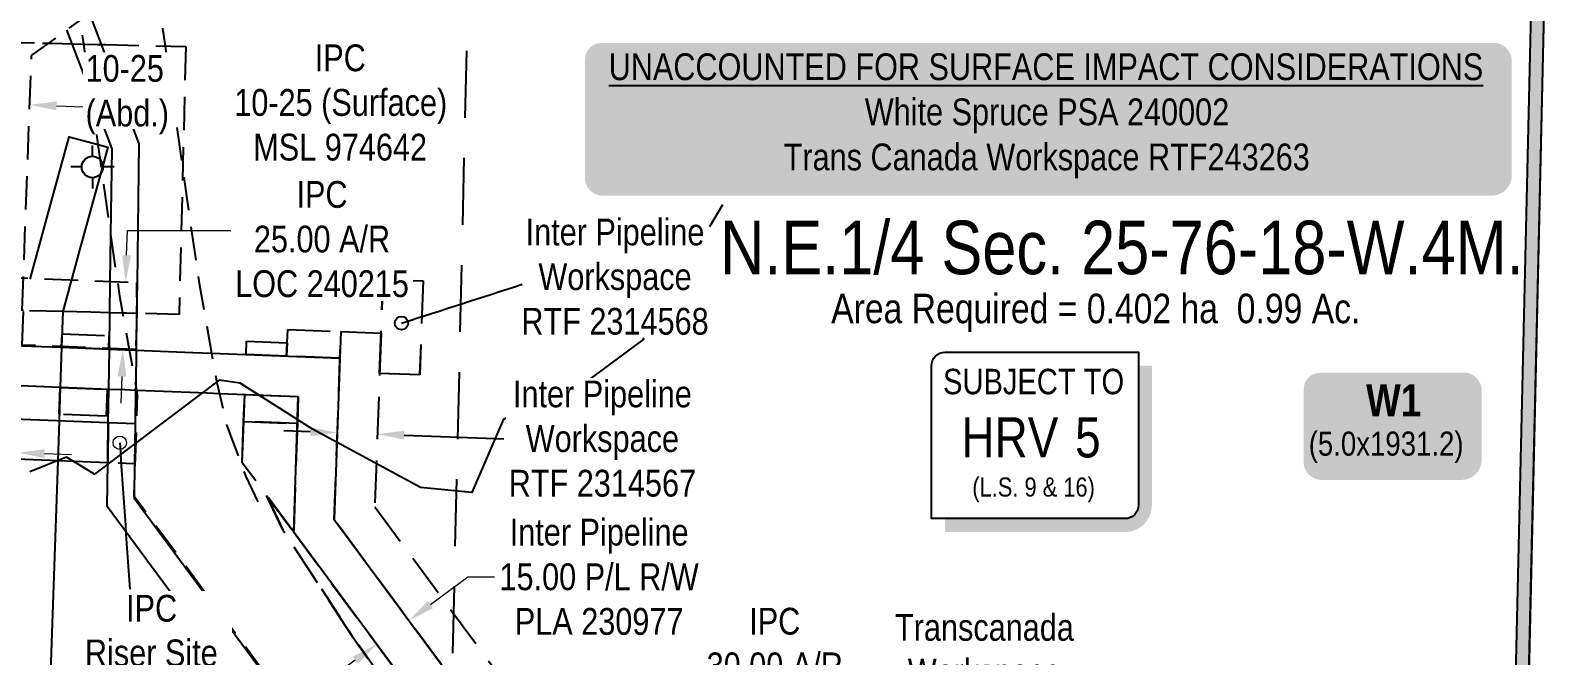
# Model space of a CAD drawing. Extents: x 394472 to 398421, y 6163397 to 6167888.
# Drawn here: x 395817 to 396384, y 6164458 to 6164691 of the extents above; entities that cross this region are included whole.
import ezdxf
from ezdxf.enums import TextEntityAlignment as Align

# ---------------------------------------------------------------- set-up
doc = ezdxf.new("R2010")
doc.units = 0
doc.header["$LTSCALE"] = 5
doc.header["$PDSIZE"] = 0.5
for name, pattern in [('foc-ACCESSROAD', [3.75, 2.5, -1.25]), ('foc-LSD', [8, 5, -3]), ('HIDDEN2', [4.762499999999999, 3.175, -1.5875])]:
    doc.linetypes.add(name, pattern=pattern)
doc.layers.get('Defpoints').update_dxf_attribs({"color": 9})
for name, color, linetype in [('C-AR', 13, 'foc-ACCESSROAD'), ('C-RW', 13, 'Continuous'), ('C-SYMBOL', 7, 'Continuous'), ('C-WS', 13, 'foc-ACCESSROAD'), ('C-WS-S', 8, 'Continuous'), ('CG-NOTES', 7, 'Continuous'), ('CTW', 7, 'Continuous'), ('F-RW', 190, 'Continuous'), ('L-AREAREQUIRED', 7, 'Continuous'), ('L-SEC', 7, 'Continuous'), ('L-SECTION-LSD', 7, 'foc-LSD'), ('P-TEMP-BLOCKS', 250, 'Continuous'), ('P-TEMP-H', 41, 'Continuous'), ('P-TEMP_WORKSPACE', 46, 'Continuous'), ('T-EXISTING TFA', 220, 'HIDDEN2'), ('T-EXISTING TFA-T', 220, 'Continuous'), ('WETLAND', 143, 'Continuous')]:
    doc.layers.add(name, color=color, linetype=linetype)
for name, color, linetype, lineweight in [('C-AR-T', 13, 'Continuous', 9), ('C-RW-T', 13, 'Continuous', 9), ('C-WS-T', 13, 'Continuous', 9), ('F-RW-T', 190, 'Continuous', 9)]:
    doc.layers.add(name, color=color, linetype=linetype, lineweight=lineweight)
doc.styles.add('100L', font='ARIALN.TTF', dxfattribs={"height": 11})
doc.styles.add('175L', font='ARIALN.TTF', dxfattribs={"height": 20})
doc.styles.add('80', font='ARIALN.TTF', dxfattribs={"height": 10})
doc.styles.add('80CG', font='ARIALN.TTF', dxfattribs={"height": 10})
doc.styles.add('80L', font='ARIALN.TTF', dxfattribs={"height": 10})
doc.styles.add('BOLD', font='ARIALNB.TTF')
doc.styles.add('HRV', font='ARIALN.TTF', dxfattribs={"height": 3})
doc.dimstyles.new('Compass 5 000', dxfattribs={"dimscale": 5, "dimtxt": 9, "dimasz": 2, "dimexe": 0.2, "dimexo": 0.0625, "dimgap": 0.5, "dimtad": 0, "dimtih": 1, "dimtoh": 1, "dimzin": 0, "dimdsep": 46, "dimtxsty": '80CG', "dimcen": 0.1, "dimse1": 1, "dimse2": 1, "dimclrd": 256, "dimclrt": 256, "dimaunit": 1, "dimadec": 4, "dimazin": 0, "dimtfac": 0.06, "dimtofl": 0, "dimtmove": 0, "dimatfit": 1, "dimfxl": 0.2, "dimtolj": 1, "dimtzin": 0, "dimlwd": -1, "dimarcsym": 0})

# ---------------------------------------------------------------- blocks, each defined once
blk = doc.blocks.new('*D371')
at = {"layer": 'Defpoints', "color": 0, "transparency": 16777216}
for p in [(395932.9337980738, 6164560.423906274), (395947.9185939066, 6164559.88093054), (395947.2079983959, 6164540.270240851)]:
    blk.add_point(p, dxfattribs=at)
at = {"layer": 'T-EXISTING TFA-T', "transparency": 16777216}
for p, q in [((395922.2297610217, 6164541.175330046), (395912.2363194803, 6164541.537443506)), ((395957.2014399373, 6164539.908127391), (395994.4685867229, 6164538.557748203))]:
    blk.add_line(p, q, dxfattribs=at)
for points in [[(395922.290113265, 6164542.840903636), (395922.1694087784, 6164539.509756454), (395932.2232025631, 6164540.813216586)], [(395957.2617921807, 6164541.573700981), (395957.141087694, 6164538.242553799), (395947.2079983959, 6164540.270240851)]]:
    blk.add_solid(points, dxfattribs=at)
at = {"layer": 'T-EXISTING TFA-T', "transparency": 16777216, "insert": (396031.2796372003, 6164538.557748203), "char_height": 10, "attachment_point": 5, "style": '80CG', "bg_fill": 3, "box_fill_scale": 1.1, "bg_fill_color": 256, "bg_fill_true_color": 13158600, "bg_fill_transparency": 0}
blk.add_mtext('\\A1;Inter Pipeline\\PWorkspace\\PRTF 2314567', dxfattribs=at)
blk = doc.blocks.new('HRV')
blk.add_lwpolyline([(-35.14270137192347, 31.59985570973913), (37.21496793680001, 31.59985570973913), (37.21496793680001, -25.53846631238594, -0.414213562373095), (32.21496793680001, -30.53846631238594), (-40.14270137192347, -30.53846631238594), (-40.14270137192347, 26.59985570973913, -0.414213562373095)], format="xyb", close=True)
at = {"const_width": 5, "flags": 128}
blk.add_lwpolyline([(-35.14270137192347, -33.03846631238594), (32.21496793680001, -33.03846631238594, 0.4142135623730951), (39.71496793680001, -25.53846631238594), (39.71496793680001, 26.59985570973913)], format="xyb", dxfattribs=at)
at = {"style": '80L'}
blk.add_text('SUBJECT TO', height=9.5, dxfattribs=at).set_placement((-2.010251797374167, 13.05875001333334), align=Align.BOTTOM_CENTER)
blk.add_attdef('(N.W.1/4 00)', text='', height=7.125, dxfattribs=at).set_placement((-2.010251797374167, -24.44815512015521), align=Align.BOTTOM_CENTER)
at = {"layer": 'CTW', "color": 3, "style": 'HRV'}
blk.add_text('HRV', height=15, dxfattribs=at).set_placement((-10.87696241986032, -0.1770973496404622), align=Align.MIDDLE_CENTER)
blk.add_attdef('0', text='', height=15, dxfattribs=at).set_placement((18.27821898267075, -0.1770973496404622), align=Align.MIDDLE_CENTER)
blk = doc.blocks.new('*D376')
at = {"layer": 'C-AR-T', "transparency": 16777216}
for p, q in [((395792.2130373444, 6164664.136690005), (395734.3583012759, 6164666.255567017)), ((395827.1990146801, 6164662.855360451), (395837.1923147999, 6164662.489364936))]:
    blk.add_line(p, q, dxfattribs=at)
for points in [[(395792.2740365969, 6164665.802240025), (395792.1520380919, 6164662.471139985), (395802.2063374642, 6164663.77069449)], [(395827.2600139326, 6164664.520910472), (395827.1380154277, 6164661.189810432), (395817.2057145603, 6164663.221355965)]]:
    blk.add_solid(points, dxfattribs=at)
at = {"layer": 'Defpoints', "color": 0, "transparency": 16777216}
for p in [(395802.2063374642, 6164663.77069449), (395801.6326431786, 6164648.106297133), (395816.6320202748, 6164647.556958608)]:
    blk.add_point(p, dxfattribs=at)
at = {"layer": 'C-AR-T', "transparency": 16777216, "insert": (395700.8453408392, 6164666.255567017), "char_height": 10, "attachment_point": 5, "style": '80CG', "bg_fill": 3, "box_fill_scale": 1.1, "bg_fill_color": 256, "bg_fill_true_color": 13158600, "bg_fill_transparency": 0}
blk.add_mtext('\\A1;IPC\\P15.00 A/R\\PLOC 231931', dxfattribs=at)
blk = doc.blocks.new('*D380')
at = {"layer": 'C-AR-T', "transparency": 16777216}
for p, q in [((395985.6881501442, 6164407.316361759), (396051.4470542958, 6164453.67634006)), ((396051.4470542958, 6164453.67634006), (396061.4470542958, 6164453.67634006)), ((395944.8321771696, 6164378.512931334), (395936.6590994964, 6164372.750917681))]:
    blk.add_line(p, q, dxfattribs=at)
for points in [[(395984.7278145351, 6164408.678541372), (395986.6484857532, 6164405.954182147), (395977.515072471, 6164401.554348106)], [(395943.8718415606, 6164379.875110947), (395945.7925127787, 6164377.150751721), (395953.0052548428, 6164384.274944988)]]:
    blk.add_solid(points, dxfattribs=at)
at = {"layer": 'Defpoints', "color": 0, "transparency": 16777216}
for p in [(395950.8791663786, 6164439.335815223), (395926.3693487504, 6164422.056412105), (395977.515072471, 6164401.554348106)]:
    blk.add_point(p, dxfattribs=at)
at = {"layer": 'C-AR-T', "transparency": 16777216, "insert": (396095.7171770786, 6164453.67634006), "char_height": 10, "attachment_point": 5, "style": '80CG'}
blk.add_mtext('\\A1;IPC\\P30.00 A/R\\PLOC 091362', dxfattribs=at)
blk = doc.blocks.new('*D381')
at = {"layer": 'C-AR-T', "transparency": 16777216}
for p, q in [((395787.8133423616, 6164534.193838148), (395758.6516189551, 6164535.196023498)), ((395822.796740615, 6164532.991582413), (395832.7908405712, 6164532.648120526))]:
    blk.add_line(p, q, dxfattribs=at)
for points in [[(395787.8705860095, 6164535.859521475), (395787.7560987137, 6164532.528154822), (395797.8074423176, 6164533.85037626)], [(395822.853984263, 6164534.65726574), (395822.7394969672, 6164531.325899087), (395812.802640659, 6164533.3350443)]]:
    blk.add_solid(points, dxfattribs=at)
at = {"layer": 'Defpoints', "color": 0, "transparency": 16777216}
for p in [(395798.4924692397, 6164553.78338131), (395813.4876675811, 6164553.26804935), (395797.8074423176, 6164533.85037626)]:
    blk.add_point(p, dxfattribs=at)
at = {"layer": 'C-AR-T', "transparency": 16777216, "insert": (395724.3166939892, 6164535.196023498), "char_height": 10, "attachment_point": 5, "style": '80CG', "bg_fill": 3, "box_fill_scale": 1.1, "bg_fill_color": 256, "bg_fill_true_color": 13158600, "bg_fill_transparency": 0}
blk.add_mtext('\\A1;IPC\\P15.00 A/R\\PLOC 090345', dxfattribs=at)
blk = doc.blocks.new('*D383')
at = {"layer": 'C-RW-T', "transparency": 16777216}
for p, q in [((396033.2785257241, 6164294.002410853), (396041.3166060024, 6164299.951298602)), ((396009.1674185358, 6164276.158066781), (395958.8432263178, 6164238.913729801)), ((395958.8432263178, 6164238.913729801), (395948.8432263178, 6164238.913729801))]:
    blk.add_line(p, q, dxfattribs=at)
for points in [[(396032.2870444325, 6164295.342090899), (396034.2700070157, 6164292.662730806), (396025.2404454462, 6164288.053523105)], [(396008.1759372442, 6164277.497746827), (396010.1588998274, 6164274.818386734), (396017.2054988141, 6164282.10695453)]]:
    blk.add_solid(points, dxfattribs=at)
at = {"layer": 'Defpoints', "color": 0, "transparency": 16777216}
for p in [(395875.4434968503, 6164490.457728578), (395867.4085502182, 6164484.511160003), (396025.2404454462, 6164288.053523105)]:
    blk.add_point(p, dxfattribs=at)
at = {"layer": 'C-RW-T', "transparency": 16777216, "insert": (395909.7572781602, 6164238.913729801), "char_height": 10, "attachment_point": 5, "style": '80CG'}
blk.add_mtext('\\A1;IPC\\P10.00 P/L R/W\\PPLA 091428', dxfattribs=at)
blk = doc.blocks.new('*D390')
at = {"layer": 'Defpoints', "color": 0, "transparency": 16777216}
for p in [(395959.0209071888, 6164470.721736278), (395997.5977138975, 6164418.515578111), (395985.5431070658, 6164409.608042027)]:
    blk.add_point(p, dxfattribs=at)
at = {"layer": 'F-RW-T', "transparency": 16777216}
for p, q in [((395967.0634309473, 6164476.664615344), (395980.9757583491, 6164486.944880812)), ((395980.9757583491, 6164486.944880812), (395990.9757583491, 6164486.944880812)), ((395938.9237765986, 6164455.871321129), (395930.8812528402, 6164449.928442063))]:
    blk.add_line(p, q, dxfattribs=at)
for points in [[(395966.0729511031, 6164478.005035971), (395968.0539107919, 6164475.324194718), (395959.0209071888, 6164470.721736278)], [(395937.9332967545, 6164457.211741756), (395939.9142564433, 6164454.530900503), (395946.9663003571, 6164461.814200195)]]:
    blk.add_solid(points, dxfattribs=at)
at = {"layer": 'F-RW-T', "transparency": 16777216, "insert": (396030.0617065076, 6164486.944880813), "char_height": 10, "attachment_point": 5, "style": '80CG', "bg_fill": 3, "box_fill_scale": 1.1, "bg_fill_color": 256, "bg_fill_true_color": 13158600, "bg_fill_transparency": 0}
blk.add_mtext('\\A1;Inter Pipeline\\P15.00 P/L R/W\\PPLA 230977', dxfattribs=at)
blk = doc.blocks.new('GABD')
for p, q in [((0, 0.8077887898252811), (0, 1.615577579648743)), ((-0.8077887898243716, 0), (-1.615577579648743, 0)), ((1.615577579648743, 0), (0.8077887898243716, 0)), ((0, -0.8077887898252811), (0, -1.615577579648743))]:
    blk.add_line(p, q)
blk.add_circle((0, 0), 0.8)
blk = doc.blocks.new('*U539')
at = {"true_color": 0xff8aff}
h = blk.add_hatch(color=211, dxfattribs=at)
edge = h.paths.add_edge_path()
edge.add_line((-26.49999999999999, -20), (26.49999999999999, -20))
edge.add_arc((26.49999999999999, -14), 6, 270, 360)
edge.add_line((32.49999999999999, -14), (32.49999999999999, 12.5))
edge.add_arc((26.49999999999999, 12.5), 6, 0, 90)
edge.add_line((26.49999999999999, 18.5), (-26.49999999999999, 18.5))
edge.add_arc((-26.49999999999999, 12.5), 6, 90, 180)
edge.add_line((-32.49999999999999, 12.5), (-32.49999999999999, -14))
edge.add_arc((-26.49999999999999, -14), 6, 180, 270)
at = {"color": 250, "flags": 128}
blk.add_lwpolyline([(-26.49999999999999, -20, 3, 3, 0), (26.49999999999999, -20, 3, 3, 0.414213562373095), (32.49999999999999, -14, 3, 3, 0), (32.49999999999999, 12.5, 3, 0, 0.414213562373095), (26.49999999999999, 18.5, 0, 0, 0), (-26.49999999999999, 18.5, 0, 0, 0.414213562373095), (-32.49999999999999, 12.5, 0, 0, 0), (-32.49999999999999, -14, 0, 3, 0.414213562373095)], format="xyseb", close=True, dxfattribs=at)
at = {"flags": 128}
blk.add_lwpolyline([(-11.76415486376992, -8.887143196421029, 0, 7.5, 0), (-3.398394867633905e-15, 0, 0, 0, 0)], format="xyseb", dxfattribs=at)
at = {"color": 250}
for tag, p, height, style in [('TEMP_AREA_W1_001', (-9.212824010914055, 2.244292974654144), 12, 'BOLD'), ('ENTER_TEXT_001', (-30.65893587994544, -12.47010782646594), 9, '80')]:
    blk.add_attdef(tag, p, '', height=height, dxfattribs=dict(at, style=style))
blk = doc.blocks.new('*U552')
h = blk.add_hatch(color=255)
edge = h.paths.add_edge_path()
edge.add_line((-166.5, -28.5), (166.5, -28.5))
edge.add_arc((166.5, -22.49999999999999), 6.000000000000014, 269.9999999999997, 359.9999999999999)
edge.add_line((172.5, -22.5), (172.5, 21))
edge.add_arc((166.5, 20.99999999999999), 6, 1.357036664091101e-13, 90.00000000000027)
edge.add_line((166.5, 27), (-166.5, 27))
edge.add_arc((-166.5, 20.99999999999999), 6.000000000000014, 89.99999999999973, 179.9999999999999)
edge.add_line((-172.5, 21), (-172.5, -22.5))
edge.add_arc((-166.5, -22.49999999999999), 6, 180.0000000000001, 270.0000000000002)
at = {"color": 1, "flags": 128}
blk.add_lwpolyline([(-166.5, -28.5, 3, 3, 0), (166.5, -28.5, 3, 3, 0.4142135623730951), (172.5, -22.5, 3, 3, 0), (172.5, 21, 3, 0, 0.4142135623730951), (166.5, 27, 0, 0, 0), (-166.5, 27, 0, 0, 0.4142135623730951), (-172.5, 21, 0, 0, 0), (-172.5, -22.5, 0, 3, 0.4142135623730951)], format="xyseb", close=True, dxfattribs=at)
for points in [[(-70.35434992659071, -19.28265084828733, 0, 7.5, 0), (-3.4e-15, 0, 0, 0, 0)], [(60.31002451439787, -1.229247796717234, 0, 7.5, 0), (-3.4e-15, -3.944304526105059e-31, 0, 0, 0)]]:
    blk.add_lwpolyline(points, format="xyseb", dxfattribs=at)
at = {"color": 1, "style": '80'}
blk.add_attdef('ENTER_TEXT_001', (-26.84515688949523, -4.918144611186903), '', height=10, dxfattribs=at)

msp = doc.modelspace()

# ---------------------------------------------------------------- hatches: boundary and pattern name
at = {"layer": 'P-TEMP-H'}
h = msp.add_hatch(color=256, dxfattribs=at)
h.dxf.hatch_style = 1
h.paths.add_polyline_path([(396392.9107511841, 6165113.243151497), (396387.9141073399, 6165113.367992084), (396387.9138794026, 6165113.358333925), (396369.3803470755, 6164309.332208422), (396374.3770113869, 6164309.208025463)])

# ---------------------------------------------------------------- linework, layer by layer
at = {"layer": 'C-AR', "flags": 128}
for points in [[(395879.4438301052, 6165027.798105539), (395878.2414250602, 6164997.834029219), (395863.5748162626, 6164998.422550416), (395862.7163267151, 6164954.915533661), (395862.3217877516, 6164934.926549044), (395861.0119635914, 6164868.553639091), (395873.0443128998, 6164868.316646141), (395871.8417129361, 6164838.34537192), (395860.4200296577, 6164838.571520817), (395859.4423896378, 6164789.044178645), (395863.0620595372, 6164725.47376174), (395866.2203980844, 6164696.555876857), (395867.8480836395, 6164685.15793131), (395874.4064411019, 6164639.236607821), (395880.4967287904, 6164596.593912634), (395885.2048203834, 6164570.506594472), (395887.1790140531, 6164559.567203512), (395888.1380022466, 6164555.386869146), (395890.7952251382, 6164543.804915803), (395897.9461776864, 6164524.451589156), (395903.156294671, 6164513.509944612), (395906.76658319, 6164515.229073805), (395911.8613552885, 6164504.53009296), (395937.7673665687, 6164464.873634891), (395949.3326995186, 6164448.469014591), (395946.0645590604, 6164446.164870986), (395999.8773423304, 6164369.83494313), (396038.5999335016, 6164317.53457542), (396211.0424311928, 6164084.674867079), (396214.6182773285, 6164080.257279065), (396221.1031965632, 6164073.481334613), (396223.1449366108, 6164071.820323433), (396256.3413817065, 6164054.056243842), (396260.704760063, 6164052.862326249), (396270.4906358837, 6164051.358030266), (396277.6980524626, 6164050.901077275), (396368.4221737082, 6164050.873835173), (396367.7400951031, 6164021.614256681), (396367.7231507028, 6164020.885032555), (396276.7499523085, 6164020.912469261), (396267.2576950267, 6164021.513945117), (396257.352768393, 6164023.036290096), (396254.4486151525, 6164023.482979806), (396252.2499360254, 6164024.084649281), (396221.0730035864, 6164024.217585396), (396200.7293746424, 6164051.396818822), (396199.2781370273, 6164052.913054936), (395932.4926878915, 6164413.370678567), (395922.5491606066, 6164427.474850442), (395856.2490126183, 6164517.045765537), (395857.5537231605, 6164554.868397173), (395857.2427471315, 6164556.591190646), (395856.8233181667, 6164558.916131587), (395854.5156397495, 6164571.703027056), (395852.0402295676, 6164585.485984381), (395850.8870848489, 6164591.809278015), (395850.1628675009, 6164596.881972642), (395847.59579763, 6164614.855353291), (395844.122631076, 6164639.172881071), (395842.8077870619, 6164648.378398183), (395840.0303948064, 6164667.826470868), (395837.4467921152, 6164685.91750584), (395836.4630311544, 6164692.807196516), (395835.9821783638, 6164697.211752356), (395834.5371175039, 6164710.334364127), (395833.1663774413, 6164722.991815408), (395829.5551166317, 6164786.419189366), (395829.4372762323, 6164788.486328369), (395831.7388476293, 6164905.102466171), (395832.3506689051, 6164936.095505534), (395832.7449438719, 6164956.084298297), (395834.6961221806, 6165054.960990923), (395840.1878817243, 6165054.746704685), (395848.3331767441, 6165054.434147295), (395860.3284469776, 6165053.960782716), (395864.6673801818, 6165053.779803015), (395864.1665891435, 6165028.411287847), (395879.4438301052, 6165027.798105539)], [(395814.419084203, 6164586.63018805), (395817.8718288538, 6164681.691488678), (395839.494184036, 6164697.197023352), (395833.9713949506, 6164711.694461509), (395803.1491355189, 6164689.591614255), (395799.4231371062, 6164587.007064623)]]:
    msp.add_lwpolyline(points, close=True, dxfattribs=at)
at = {"layer": 'C-AR'}
msp.add_lwpolyline([(395784.4117951879, 6164574.725051151), (395785.3195103566, 6164599.699613738), (395857.1863169236, 6164596.896965042), (395857.2944677025, 6164585.721143764), (395856.8103120875, 6164571.901666839), (395814.3782803599, 6164573.556423541), (395814.8469921628, 6164586.45239871), (395799.855530083, 6164586.810564169), (395799.3950377739, 6164574.140737331), (395784.4117951879, 6164574.725051151)], close=True, dxfattribs=at)
at = {"layer": 'C-AR-T'}
for p, q in [((395853.4455067461, 6164607.046833077), (395853.8078754931, 6164616.338858987)), ((395853.8078754931, 6164616.338858987), (395901.9294468269, 6164616.338858992)), ((395851.681395048, 6164561.810670352), (395851.29185389, 6164551.821876993))]:
    msp.add_line(p, q, dxfattribs=at)
for points in [[(395851.7807078531, 6164607.111756603), (395855.110305639, 6164606.981909551), (395853.055965588, 6164597.058039718)], [(395850.016596155, 6164561.875593878), (395853.3461939395, 6164561.745746826), (395852.070936206, 6164571.799463709)]]:
    msp.add_solid(points, dxfattribs=at)
at = {"layer": 'C-RW'}
for points in [[(395839.522784262, 6164697.224306316), (395843.8939740368, 6164685.756570741), (395858.0398150719, 6164648.64678668), (395857.3341129002, 6164596.602581908), (395857.181975994, 6164585.369092663), (395856.9951492815, 6164571.606707776), (395856.8233181667, 6164558.916131587), (395856.7919285311, 6164556.609039819), (395856.6232150994, 6164544.187232073), (395856.4199973488, 6164529.189564643), (395856.2537807941, 6164517.041346456), (395856.246521814, 6164516.396497848), (395932.4926878915, 6164413.370678567)], [(395990.0946593909, 6164318.740073089), (395846.1313564338, 6164513.260686408), (395846.3665824417, 6164529.581377788), (395846.5828042632, 6164544.578736119), (395846.7616839937, 6164557.000302264), (395846.9779629036, 6164571.997559714), (395847.1741592655, 6164585.626252018), (395847.3380967499, 6164596.992430039), (395847.59579763, 6164614.855353291), (395848.0558103425, 6164646.772166695), (395840.0303948064, 6164667.826470868), (395833.0932485331, 6164686.026255414), (395831.1346748016, 6164691.215881802)], [(395817.3659191307, 6164598.162033946), (395821.3274335123, 6164612.660613947), (395824.7072824463, 6164625.030428971), (395831.8998698473, 6164651.354181241), (395842.8077870619, 6164648.378398183), (395846.3724981745, 6164647.405630143), (395844.122631076, 6164639.172881071), (395835.8560473397, 6164608.923268996), (395832.7514560283, 6164597.561880204), (395832.5033432284, 6164596.65482949), (395829.6112631012, 6164586.07207697), (395829.1501893802, 6164572.692404798), (395828.6332934686, 6164557.707416317), (395828.2053433164, 6164545.294487905), (395827.6887278577, 6164530.302284115), (395820.540951287, 6164322.956085554), (395805.5231375982, 6163882.914285716)], [(395471.3617941363, 6164559.239936086), (395846.5831656811, 6164544.614103232), (395846.3670479883, 6164529.616561282), (395784.2060993852, 6164532.039545987), (395784.024560402, 6164527.044633579), (395470.9086494945, 6164539.24964459)]]:
    msp.add_lwpolyline(points, dxfattribs=at)
at = {"layer": 'C-WS'}
msp.add_lwpolyline([(395806.4702158076, 6164686.690904407), (395821.9422580133, 6164686.304915287), (395825.5507421586, 6164686.214511408), (395833.0932485331, 6164686.026255414), (395833.5514531136, 6164686.014535335), (395842.3939516594, 6164685.793814919), (395843.8939740368, 6164685.756570716), (395845.5523300811, 6164685.714953689), (395875.5490499656, 6164684.9658736), (395875.5490499656, 6164684.9658736), (395873.0507769637, 6164584.969639382), (395857.181975994, 6164585.369092639), (395853.4002898053, 6164585.464194739), (395852.0678244685, 6164585.502548848), (395847.1741592655, 6164585.626252044), (395840.0781586922, 6164585.806141351), (395829.6112631012, 6164586.072076946), (395814.6272332163, 6164586.429874389)], dxfattribs=at)
at = {"layer": 'C-WS', "flags": 128}
msp.add_lwpolyline([(395846.5831656811, 6164544.61410323), (395856.6239203778, 6164544.222722537), (395856.4205065934, 6164529.224685404), (395846.3670479883, 6164529.616561282)], close=True, dxfattribs=at)
at = {"layer": 'F-RW', "flags": 128}
for points in [[(395814.1750741989, 6164573.276378157), (395829.1501893802, 6164572.692404798), (395846.9779629036, 6164571.997559714), (395853.0717465945, 6164571.759755446), (395854.5156397495, 6164571.703027056), (395856.9951492815, 6164571.606707776), (395878.1680048826, 6164570.781234078), (395885.2048203834, 6164570.506594472), (395933.1846295315, 6164568.636484338), (395931.054055784, 6164508.390140672), (396072.9662052006, 6164316.682330903)], [(396053.9607859103, 6164317.154299997), (395915.8860174795, 6164503.679303877), (395917.6174398253, 6164554.23800376), (395888.1380022466, 6164555.386869146), (395883.6569874811, 6164555.561780204), (395857.2427471315, 6164556.591190646), (395856.7919285311, 6164556.609039819), (395852.71128826, 6164556.768036129), (395846.7616839937, 6164557.000302264), (395828.6332934686, 6164557.707416317), (395813.6602200333, 6164558.291240846)]]:
    msp.add_lwpolyline(points, dxfattribs=at)
at = {"layer": 'L-SEC'}
msp.add_line((396374.4463723725, 6164309.20630162), (396392.9107511841, 6165113.243151497), dxfattribs=at)
at = {"layer": 'T-EXISTING TFA'}
for points in [[(395964.3199696208, 6164597.5009597), (395962.9516500567, 6164562.378011405), (395948.0144090112, 6164562.959916552), (395949.3309982034, 6164597.921086486), (395964.3199696208, 6164597.5009597)], [(395829.1501893802, 6164572.692404798), (395829.3318159817, 6164577.687117245), (395846.7768744098, 6164577.006481708), (395846.6018273938, 6164572.011499206), (395829.1501893802, 6164572.692404798)], [(395933.5377040964, 6164578.626134066), (395933.1844090346, 6164568.636191535), (395913.2567085028, 6164569.413274418), (395913.6460206734, 6164579.402019755), (395933.5377040964, 6164578.626134066)], [(395933.5377040964, 6164578.626134066), (395948.5564800443, 6164578.040373673), (395946.222175566, 6164513.100562135), (396158.3089704008, 6164226.605710295), (396238.7197140625, 6164286.131485342), (396369.7800437394, 6164109.089131193), (396369.3252649468, 6164089.591584292), (396363.9488563705, 6164091.764543794), (396235.5897002911, 6164265.159130883), (396155.1790524549, 6164205.633384545), (395931.0539945067, 6164508.389946425), (395933.5377040964, 6164578.626134066)], [(395898.2682282438, 6164574.999506513), (395913.4519715426, 6164574.406985926), (395913.2567085028, 6164569.413274418), (395898.0932396653, 6164570.004578237), (395898.2682282438, 6164574.999506513)], [(395828.2705072176, 6164547.717247372), (395828.6335522049, 6164557.707406226), (395846.1049937847, 6164557.023655539), (395845.7549949577, 6164547.032959258), (395828.2705072176, 6164547.717247372)], [(395917.228076404, 6164544.249188761), (395897.1789229776, 6164545.030703583), (395897.568286399, 6164555.019518593), (395917.6174398253, 6164554.23800376)], [(395917.617625515, 6164554.237902213), (395917.2754387589, 6164544.247638826), (395897.2179760766, 6164545.026018329), (395897.5682713895, 6164555.019702857), (395917.617625515, 6164554.237902213)], [(395897.2179760766, 6164545.026018329), (395917.2754387589, 6164544.247638826), (395915.8858343483, 6164503.679319311), (395896.6785725607, 6164529.625177853), (395897.2179760766, 6164545.026018329)], [(395897.1789229776, 6164545.030703583), (395917.228076404, 6164544.249188761), (395915.8860174795, 6164503.679303877), (395896.6785856803, 6164529.624380878)], [(396152.0490540485, 6164184.661074144), (396142.351911916, 6164177.435320994), (395999.8773756949, 6164369.834688887), (395946.064720005, 6164446.164865865), (395949.3327109467, 6164448.468788004), (395937.7671849721, 6164464.873749283), (395911.8613428847, 6164504.530156106), (395905.7398570059, 6164517.384878767), (395915.8858343483, 6164503.679319311), (396152.0490540485, 6164184.661074144)]]:
    msp.add_lwpolyline(points, close=True, dxfattribs=at)
msp.add_lwpolyline([(395948.0296607375, 6164562.946101895), (395949.300224037, 6164598.010524177), (395964.2850198697, 6164597.467548396), (395963.0144565703, 6164562.403126112), (395948.0296607375, 6164562.946101894)], dxfattribs=at)
at = {"layer": 'WETLAND'}
for points in [[(396076.1733502658, 6164625.898435491), (396071.2956923105, 6164617.656879128)], [(396046.7315438158, 6164576.151956847), (396046.3609859606, 6164575.525842125), (396016.2402026983, 6164553.163254669), (395994.3341444719, 6164545.861264362), (395982.4683478102, 6164518.47866563), (395963.3004755374, 6164520.304177516), (395922.9581454254, 6164542.07369593), (395895.8637401068, 6164559.265556476), (395887.9983867828, 6164560.465418704), (395841.4479298129, 6164525.324356633), (395830.9512903895, 6164531.713603306), (395817.2600274085, 6164526.237143034)]]:
    msp.add_lwpolyline(points, dxfattribs=at)

# ---------------------------------------------------------------- block references
at = {"layer": 'C-WS-S', "color": 3, "xscale": 4.998209999999954, "yscale": 4.998209999999954, "zscale": 4.998209999999954}
msp.add_blockref('GABD', (395840.6591871704, 6164640.034096325), dxfattribs=at)
at = {"layer": 'CG-NOTES'}
ref = msp.add_blockref('*U552', (396197.2656163348, 6164659.328861726), dxfattribs=dict(at, xscale=0.999639827, yscale=0.999639827, zscale=0.999639827))
ref.add_attrib('ENTER_TEXT_001', '%%UUNACCOUNTED FOR SURFACE IMPACT CONSIDERATIONS', (396033.6410782127, 6164672.467602109), dxfattribs={"layer": '0', "color": 1, "height": 9.996398269999998, "style": '80'})
ref.add_attrib('ENTER_TEXT_002', 'White Spruce PSA 240002', (396129.3739796532, 6164655.629648861), dxfattribs={"layer": '0', "color": 1, "height": 9.996398269999998, "style": '80'})
ref.add_attrib('ENTER_TEXT_003', 'Trans Canada Workspace RTF243263', (396099.0540718036, 6164638.791695612), dxfattribs={"layer": '0', "color": 1, "height": 9.996398269999998, "style": '80'})
at = {"layer": 'CG-NOTES', "color": 5, "xscale": 0.9996419999999919, "yscale": 0.9996419999999919, "zscale": 0.9996419999999919}
msp.add_blockref('HRV', (396194.4834360025, 6164539.268044512), dxfattribs=at).add_auto_attribs({'(N.W.1/4 00)': '(L.S. 9 & 16)', '0': '5'})
at = {"layer": 'P-TEMP-BLOCKS', "color": 3, "xscale": 0.999639827, "yscale": 0.999639827, "zscale": 0.999639827}
msp.add_blockref('*U539', (396325.9708885968, 6164544.695492838), dxfattribs=at).add_auto_attribs({'TEMP_AREA_W1_001': 'W1', 'ENTER_TEXT_001': '(5.0x1931.2)'})

# ---------------------------------------------------------------- texts
at = {"layer": 'C-SYMBOL', "color": 3, "style": '175L'}
msp.add_text('N.E.1/4 Sec. 25-76-18-W.4M.', height=19.99283999999984, dxfattribs=at).set_placement((396225.4816346593, 6164593.990348986), align=Align.BOTTOM_CENTER)
at = {"layer": 'L-AREAREQUIRED', "color": 5, "style": '100L'}
msp.add_text('Area Required = 0.402 ha  0.99 Ac.', height=10.99603809699999, dxfattribs=at).set_placement((396215.7161724559, 6164578.409879195), align=Align.BOTTOM_CENTER)

# ---------------------------------------------------------------- dimensions: what is measured, and where the dimension line sits
at = {"layer": 'C-AR-T'}
dim = msp.add_linear_dim(base=(395977.515072471, 6164401.554348106), p1=(395926.3693487504, 6164422.056412105), p2=(395950.8791663784, 6164439.335815222), angle=35.18380802754458, text='IPC\\P30.00 A/R\\PLOC 091362', dimstyle='Compass 5 000', dxfattribs=at)
dim.commit()
dim.dimension.update_dxf_attribs({"geometry": '*D380', "text_midpoint": (396095.7171770786, 6164453.67634006), "dimtype": 161})
at = {"layer": 'C-RW-T'}
dim = msp.add_linear_dim(base=(396025.2404454462, 6164288.053523105), p1=(395867.4085502183, 6164484.511160002), p2=(395875.4434968507, 6164490.457728577), angle=36.50470351750843, text='IPC\\P10.00 P/L R/W\\PPLA 091428', dimstyle='Compass 5 000', dxfattribs=at)
dim.commit()
dim.dimension.update_dxf_attribs({"geometry": '*D383', "text_midpoint": (395909.7572781602, 6164238.913729801), "dimtype": 161})

# ---------------------------------------------------------------- leaders
at = {"layer": 'C-WS-T', "path_type": 1}
msp.add_leader([(395850.8609212112, 6164537.049572867), (395854.5917035318, 6164482.360970433)], dimstyle='Compass 5 000', override={"dimasz": 1, "dimgap": 0.5, "dimtad": 0, "dimldrblk": 'DotBlank'}, dxfattribs=at)

# ---------------------------------------------------------------- next in the draw order: dimensions: what is measured, and where the dimension line sits
at = {"layer": 'C-AR-T'}
for base, p1, p2, angle, text, picture, middle in [((395802.2063374642, 6164663.77069449), (395816.6320202748, 6164647.556958608), (395801.6326431786, 6164648.106297133), 177.90253172177293, 'IPC\\P15.00 A/R\\PLOC 231931', '*D376', (395700.8453408392, 6164666.255567017)), ((395797.8074423176, 6164533.85037626), (395813.4876675811, 6164553.26804935), (395798.4924692397, 6164553.78338131), 178.0317212309186, 'IPC\\P15.00 A/R\\PLOC 090345', '*D381', (395724.3166939892, 6164535.196023498))]:
    dim = msp.add_linear_dim(base=base, p1=p1, p2=p2, angle=angle, text=text, dimstyle='Compass 5 000', override={"dimtfill": 1}, dxfattribs=at)
    dim.commit()
    dim.dimension.update_dxf_attribs({"geometry": picture, "text_midpoint": middle, "dimtype": 161})
at = {"layer": 'T-EXISTING TFA-T'}
dim = msp.add_linear_dim(base=(395947.2079983959, 6164540.270240851), p1=(395932.9337980738, 6164560.423906275), p2=(395947.9185939066, 6164559.88093054), angle=357.9247890114453, text='Inter Pipeline\\PWorkspace\\PRTF 2314567', dimstyle='Compass 5 000', override={"dimtfill": 1}, dxfattribs=at)
dim.commit()
dim.dimension.update_dxf_attribs({"geometry": '*D371', "text_midpoint": (396031.2796372003, 6164538.557748203), "dimtype": 161})

# ---------------------------------------------------------------- next in the draw order: linework, layer by layer
at = {"layer": 'L-SECTION-LSD'}
msp.add_line((395990.6344088734, 6165123.293981026), (395972.0331529007, 6164319.20754672), dxfattribs=at)
at = {"layer": 'P-TEMP_WORKSPACE', "flags": 128}
msp.add_lwpolyline([(395877.5403718501, 6165457.140921601), (395882.623220909, 6165461.941902956), (396384.0110759668, 6165459.107886284), (396395.7886877576, 6165447.029836648), (396387.9138794026, 6165113.358333925), (396363.4226814714, 6164050.875336397), (396368.4221737082, 6164050.873835173), (396392.9107511841, 6165113.243151497), (396400.8351043327, 6165449.013934825), (396386.1299673676, 6165464.094188559), (395880.6477952594, 6165466.951347722), (395870.3111166889, 6165457.187886222)], close=True, dxfattribs=at)

# ---------------------------------------------------------------- next in the draw order: texts
at = {"layer": 'T-EXISTING TFA-T', "insert": (396036.0039391217, 6164599.019728969), "char_height": 9.996419999999913, "width": 69.57712885211409, "attachment_point": 5, "style": '80CG'}
msp.add_mtext('\\A1;Inter Pipeline\\PWorkspace\\PRTF 2314568', dxfattribs=at)

# ---------------------------------------------------------------- next in the draw order: leaders
at = {"layer": 'T-EXISTING TFA-T', "path_type": 1}
msp.add_leader([(395956.1784913933, 6164581.726243132), (396001.2904683663, 6164596.21929095)], dimstyle='Compass 5 000', override={"dimasz": 1, "dimldrblk": 'DotBlank', "dimtfill": 1}, dxfattribs=at)

# ---------------------------------------------------------------- next in the draw order: texts
at = {"layer": 'C-AR-T', "insert": (395926.4801472012, 6164613.05612295), "char_height": 9.996386099999958, "attachment_point": 5, "style": '80CG', "bg_fill": 3, "box_fill_scale": 1.15, "bg_fill_color": 256, "bg_fill_true_color": 256, "bg_fill_transparency": 0}
msp.add_mtext('\\A1;IPC\\P25.00 A/R\\PLOC 240215', dxfattribs=at)
at = {"layer": 'C-WS-T', "insert": (395838.0939985128, 6164681.843322141), "char_height": 9.992751313859955, "attachment_point": 1, "style": '80L', "bg_fill": 3, "box_fill_scale": 1.1, "bg_fill_color": 256, "bg_fill_transparency": 0}
msp.add_mtext_dynamic_manual_height_columns('10-25\\P(Abd.)', width=32.61847980110906, gutter_width=50, heights=[0], dxfattribs=at)
at = {"layer": 'C-WS-T', "insert": (395832.59762328, 6164480.260152319), "char_height": 9.999763914914853, "attachment_point": 1, "style": '80L', "bg_fill": 3, "box_fill_scale": 1.15, "bg_fill_color": 256, "bg_fill_true_color": 256, "bg_fill_transparency": 0}
msp.add_mtext_dynamic_manual_height_columns('\\pi20.63;IPC\\P\\pi5.2583;Riser Site\\P\\pi1.592;PIL 230321', width=58.78970847603113, gutter_width=50.01802649674948, heights=[0], dxfattribs=at)
at = {"layer": 'T-EXISTING TFA-T', "insert": (396174.100799331, 6164451.390383528), "char_height": 10.00000000000001, "width": 66.46425648021794, "attachment_point": 5, "style": '80CG', "bg_fill": 3, "box_fill_scale": 1.1, "bg_fill_color": 256, "bg_fill_true_color": 13158600, "bg_fill_transparency": 0}
msp.add_mtext('\\A1;Transcanada\\PWorkspace\\PRTF 243288', dxfattribs=at)

# ---------------------------------------------------------------- next in the draw order: dimensions: what is measured, and where the dimension line sits
at = {"layer": 'F-RW-T', "color": 3}
dim = msp.add_linear_dim(base=(395959.0209071888, 6164470.721736278), p1=(395985.5431070656, 6164409.608042027), p2=(395997.597713897, 6164418.515578111), angle=36.46188520748506, text='Inter Pipeline\\P15.00 P/L R/W\\PPLA 230977', dimstyle='Compass 5 000', override={"dimtfill": 1}, dxfattribs=at)
dim.commit()
dim.dimension.update_dxf_attribs({"geometry": '*D390', "text_midpoint": (396030.0617065076, 6164486.944880813), "dimtype": 161})

# ---------------------------------------------------------------- next in the draw order: texts
at = {"layer": 'C-WS-T', "insert": (395893.0229242897, 6164685.795508484), "char_height": 9.999829937587, "attachment_point": 1, "style": '80L', "bg_fill": 2}
msp.add_mtext_dynamic_manual_height_columns('\\pi30.732;IPC\\P\\pi0.6639;10-25 (Surface)\\P\\pi7.7443;MSL 974642', width=78.99360884380405, gutter_width=50, heights=[0], dxfattribs=at)

doc.saveas('drawing.dxf')
